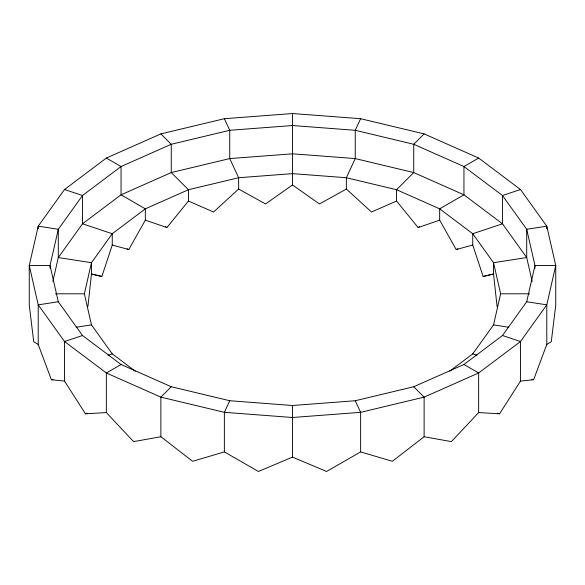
<?xml version="1.0" encoding="UTF-8"?>
<svg xmlns="http://www.w3.org/2000/svg" width="585" height="585" viewBox="0 0 585 585"><rect width="100%" height="100%" fill="white"/><g stroke="black" fill="none" stroke-linecap="round" stroke-linejoin="round"><path stroke-width="0.88" d="M87.918 306.525L91.465 274.007L91.465 262.694L112.254 233.715L145.329 208.83L188.436 189.73L238.636 177.73L292.5 173.635L346.364 177.73L396.564 189.73L439.671 208.83L472.746 233.715L493.535 262.694L500.628 293.794L493.535 324.894L472.746 353.874L449.733 371.19M52.855 281.422L58.295 257.561L58.295 229.283L82.514 195.522L121.051 166.528L171.266 144.283L229.744 130.294L292.5 125.526L355.256 130.294L413.734 144.283L463.949 166.528L502.486 195.522L526.705 229.283L534.968 265.51L534.968 268.252M135.267 371.19L112.254 353.874L91.465 324.894L84.372 293.794L91.465 262.694L58.295 257.561L82.514 223.799L121.051 194.812L171.266 172.56L229.744 158.579L292.5 153.811L355.256 158.579L413.734 172.56L463.949 194.812L502.486 223.799L526.705 257.561L532.145 281.422M38.222 228.874L38.222 226.176L58.295 229.283L50.032 265.51L58.295 301.743L82.514 335.505L121.051 364.499L171.266 386.743L229.744 400.732L292.5 405.5L355.256 400.732L413.734 386.743L463.949 364.499L502.486 335.505L526.705 301.743L534.968 265.51L555.75 265.51L555.75 305.107L551.267 341.742L546.778 344.448L533.63 379.738L520.482 381.098L499.561 413.807L478.647 412.579L451.386 441.624L424.125 436.732L392.381 461.294L360.631 451.912L326.569 471.473L292.5 457.097L258.431 471.473L224.369 451.912L192.619 461.294L160.875 436.732L133.614 441.624L106.353 412.579L106.353 372.981L64.518 341.508L38.222 304.851L29.25 265.51L38.222 226.176L64.518 189.518L106.353 158.045L160.875 133.892L224.369 118.704L292.5 113.527L360.631 118.704L424.125 133.892L478.647 158.045L520.482 189.518L546.778 226.176L555.75 265.51L546.778 304.851L546.778 344.448M91.465 274.007L101.863 276.486L112.254 245.027L112.254 233.715L82.514 223.799L82.514 195.522L64.518 189.518M229.744 400.732L224.369 412.323L224.369 451.912M360.631 118.704L355.256 130.294L355.256 158.579L346.364 177.73L346.364 189.043L371.468 212.011L396.564 201.043L396.564 189.73L413.734 172.56L413.734 144.283L424.125 133.892M112.254 245.027L128.795 249.554L145.329 220.143L145.329 208.83L121.051 194.812L121.051 166.528L106.353 158.045M145.329 220.143L166.886 227.565L188.436 201.043L188.436 189.73L171.266 172.56L171.266 144.283L160.875 133.892M171.266 386.743L160.875 397.135L160.875 436.732M224.369 118.704L229.744 130.294L229.744 158.579L238.636 177.73L238.636 189.043L213.532 212.011L188.436 201.043M396.564 201.043L418.114 227.565L419.562 226.475M292.5 113.527L292.5 184.948L265.568 203.96L238.636 189.043M121.051 364.499L106.353 372.981L160.875 397.135L224.369 412.323L292.5 417.5L360.631 412.323L424.125 397.135L478.647 372.981L520.482 341.508L546.778 304.851L526.705 301.743M478.647 158.045L463.949 166.528L463.949 194.812L439.671 208.83L439.671 220.143L456.205 249.554L472.746 245.027L472.746 233.715L502.486 223.799L502.486 195.522L520.482 189.518M346.364 189.043L319.432 203.96L292.5 184.948M456.205 249.554L457.872 248.815M82.514 335.505L64.518 341.508L64.518 381.098L85.439 413.807L87.121 413.142M418.114 227.565L439.671 220.143M108.006 355.292L112.254 353.874M58.295 301.743L38.222 304.851L38.222 344.448L51.37 379.738L53.133 379.321M472.746 245.027L483.137 276.486L493.769 273.941M483.137 276.486L493.535 274.007L493.535 262.694L526.705 257.561L526.705 229.283L546.778 226.176L546.778 228.874M76.225 327.249L91.465 324.894M85.439 413.807L106.353 412.579M55.458 293.794L84.372 293.794M500.628 293.794L529.542 293.794M51.37 379.738L64.518 381.098M493.535 324.894L508.774 327.249M91.231 273.941L101.863 276.486M531.867 379.321L533.63 379.738M502.486 335.505L520.482 341.508L520.482 381.098M472.746 353.874L476.994 355.292M497.879 413.142L499.561 413.807M127.128 248.815L128.795 249.554M463.949 364.499L478.647 372.981L478.647 412.579M38.222 344.448L33.733 341.742L29.25 305.107L29.25 265.51L50.032 265.51L50.032 268.252M165.438 226.475L166.886 227.565M413.734 386.743L424.125 397.135L424.125 436.732M355.256 400.732L360.631 412.323L360.631 451.912M493.535 274.007L497.082 306.525M292.5 405.5L292.5 457.097"/></g></svg>
